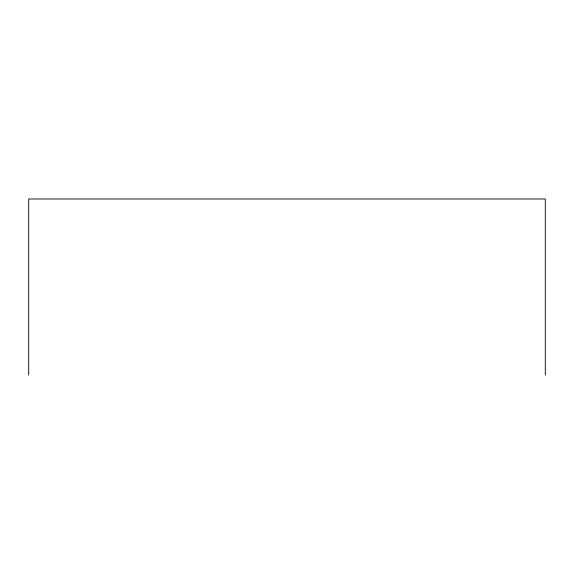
<?xml version="1.0" encoding="UTF-8"?>
<svg xmlns="http://www.w3.org/2000/svg" width="574" height="574" viewBox="0 0 574 574"><rect width="100%" height="100%" fill="white"/><g stroke="black" fill="none" stroke-linecap="round" stroke-linejoin="round"><path stroke-width="0.86" d="M545.3 375.001L545.3 198.999L28.7 198.999L28.7 375.001"/></g></svg>
